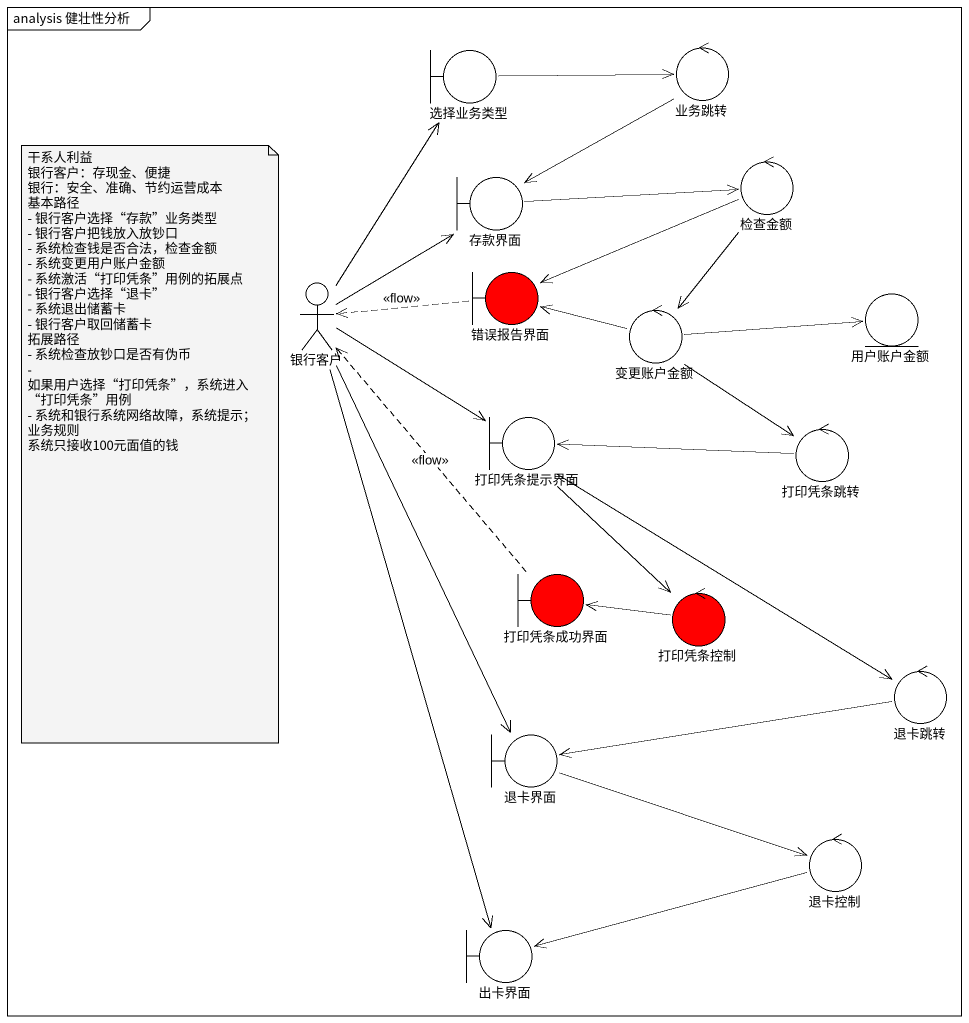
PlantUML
@startuml
mainframe analysis 健壮性分析
boundary 选择业务类型
control 业务跳转
control 检查金额
boundary 存款界面
boundary 错误报告界面 #FF0000
actor 银行客户
control 变更账户金额
entity 用户账户金额
boundary 打印凭条提示界面
control 打印凭条跳转
boundary 打印凭条成功界面 #FF0000
control 打印凭条控制 #FF0000
control 退卡跳转
boundary 退卡界面
control 退卡控制
boundary 出卡界面
选择业务类型 -right-> 业务跳转
业务跳转 --> 存款界面
检查金额 -left-> 错误报告界面
检查金额 --> 变更账户金额
存款界面 -right-> 检查金额
错误报告界面 .left.> 银行客户 : <<flow>>
银行客户 -up-> 选择业务类型
银行客户 -up-> 存款界面
银行客户 -right-> 打印凭条提示界面
银行客户 --> 退卡界面
银行客户 --> 出卡界面
变更账户金额 -left-> 错误报告界面
变更账户金额 -right-> 用户账户金额
变更账户金额 --> 打印凭条跳转
打印凭条提示界面 --> 打印凭条控制
打印凭条提示界面 --> 退卡跳转
打印凭条跳转 -left-> 打印凭条提示界面
打印凭条成功界面 .up.> 银行客户 : <<flow>>
打印凭条控制 -left-> 打印凭条成功界面
退卡跳转 -left-> 退卡界面
退卡界面 -right-> 退卡控制
退卡控制 -left-> 出卡界面
note as N1
  干系人利益
  银行客户：存现金、便捷
  银行：安全、准确、节约运营成本
  基本路径
  - 银行客户选择“存款”业务类型
  - 银行客户把钱放入放钞口
  - 系统检查钱是否合法，检查金额
  - 系统变更用户账户金额
  - 系统激活“打印凭条”用例的拓展点
  - 银行客户选择“退卡”
  - 系统退出储蓄卡
  - 银行客户取回储蓄卡
  拓展路径
  - 系统检查放钞口是否有伪币
  - 如果用户选择“打印凭条”，系统进入“打印凭条”用例
  - 系统和银行系统网络故障，系统提示；
  业务规则
  系统只接收100元面值的钱
end note
@enduml
